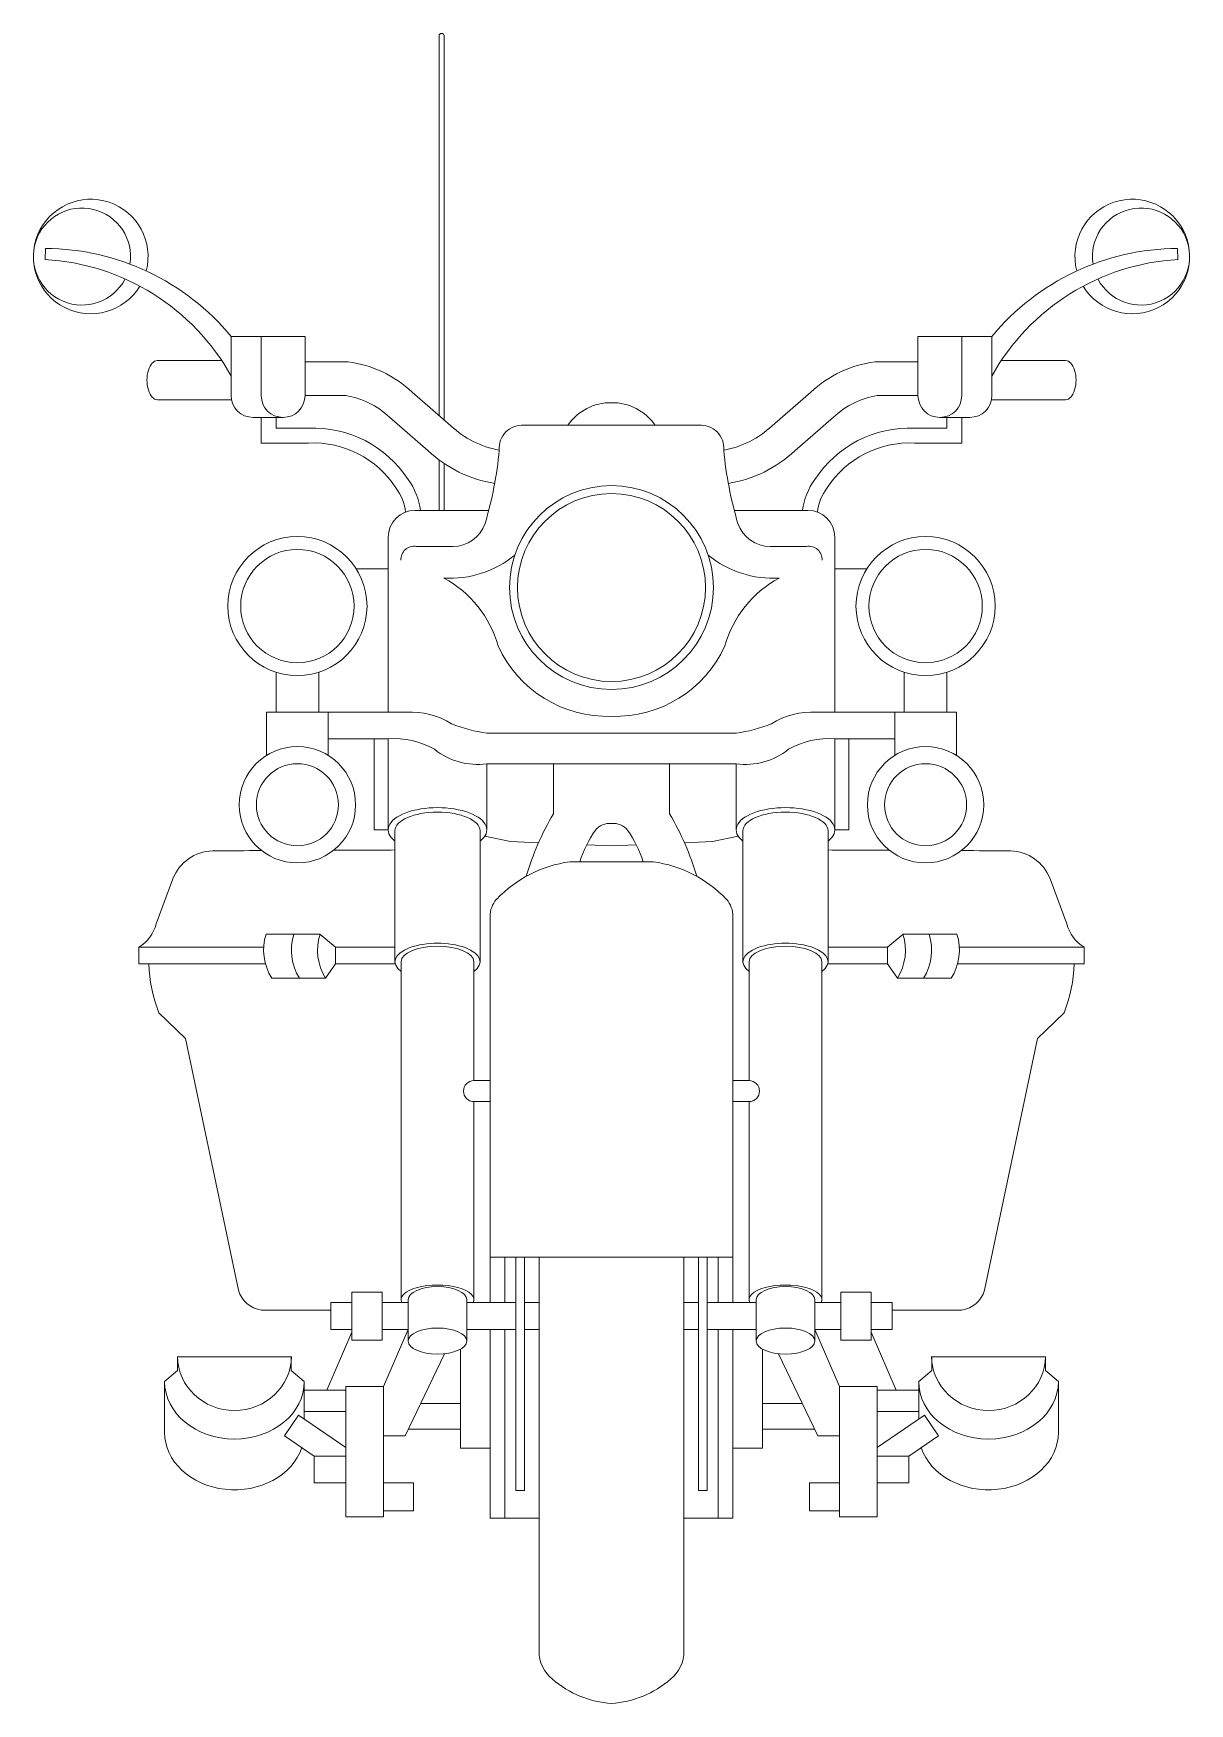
# Model space of a CAD drawing. Header units: millimetres. Extents: x -462 to 462, y 0 to 1335.
import ezdxf

# ---------------------------------------------------------------- set-up
doc = ezdxf.new("R2010")
doc.units = ezdxf.units.MM
doc.layers.add('ceco.net 427', color=7, linetype='Continuous', lineweight=13)

msp = doc.modelspace()

# ---------------------------------------------------------------- linework, layer by layer
at = {"layer": 'ceco.net 427'}
for p, q in [((-137.7, 1029.6), (-137.7, 1333.1)), ((-133.7, 1026.1), (-133.7, 1333.1)), ((-452.2, 1163.1), (-452.5, 1154.3)), ((452.2, 1163.1), (452.5, 1154.3)), ((-244.8, 1092.8), (-303.8, 1092.8)), ((-303.8, 1045.6), (-303.8, 1092.8)), ((-279.8, 1045.6), (-279.8, 1092.8)), ((-244.8, 1045.6), (-244.8, 1092.8)), ((244.8, 1045.6), (244.8, 1092.8)), ((244.8, 1092.8), (303.8, 1092.8)), ((279.8, 1045.6), (279.8, 1092.8)), ((303.8, 1045.6), (303.8, 1092.8)), ((-362.8, 1073.5), (-311.4, 1073.5)), ((-210.4, 1072.6), (-244.8, 1072.6)), ((210.4, 1072.6), (244.8, 1072.6)), ((362.8, 1073.5), (311.4, 1073.5)), ((-362.8, 1042.2), (-303.5, 1042.2)), ((-212.3, 1045.6), (-244.8, 1045.6)), ((-128.3, 1021.5), (-159.2, 1048.4)), ((128.3, 1021.5), (159.2, 1048.4)), ((212.3, 1045.6), (244.8, 1045.6)), ((362.8, 1042.2), (303.5, 1042.2)), ((-286.3, 1028.1), (-262.3, 1028.1)), ((-279.8, 1028.1), (-279.8, 1007.6)), ((-146.5, 1001.5), (-177.4, 1028.4)), ((146.5, 1001.5), (177.4, 1028.4)), ((286.3, 1028.1), (262.3, 1028.1)), ((279.8, 1028.1), (279.8, 1007.6)), ((-69.7, 1021.9), (69.7, 1021.9)), ((-279.8, 1007.6), (-242, 1007.6)), ((279.8, 1007.6), (242, 1007.6)), ((-137.7, 953.7), (-137.7, 994.1)), ((-133.7, 953.7), (-133.7, 991.2)), ((-98.1, 953.7), (-156.9, 953.7)), ((98.1, 953.7), (156.9, 953.7)), ((-178.4, 792.5), (-178.4, 932.3)), ((-126.8, 924.9), (-155.8, 924.9)), ((126.8, 924.9), (155.8, 924.9)), ((178.4, 792.5), (178.4, 932.3)), ((-204, 907.1), (-178.4, 907.1)), ((204, 907.1), (178.4, 907.1)), ((-268, 792.5), (-268, 824.4)), ((-233.8, 792.5), (-233.8, 824.4)), ((233.8, 792.5), (233.8, 824.4)), ((268, 792.5), (268, 824.4)), ((-275.5, 792.5), (-275.5, 757.9)), ((-163.8, 792.5), (-275.5, 792.5)), ((-226.3, 792.5), (-226.3, 757.9)), ((163.8, 792.5), (275.5, 792.5)), ((226.3, 792.5), (226.3, 757.9)), ((275.5, 792.5), (275.5, 757.9)), ((-99.5, 775.7), (99.5, 775.7)), ((-178.4, 771.2), (-226.3, 771.2)), ((-189.7, 698.4), (-189.7, 771.2)), ((-178.4, 698.4), (-178.4, 771.2)), ((178.4, 698.4), (178.4, 771.2)), ((178.4, 771.2), (226.3, 771.2)), ((189.7, 698.4), (189.7, 771.2)), ((-99.5, 698.4), (-99.5, 751.2)), ((-99.5, 751.2), (99.5, 751.2)), ((-46.4, 711.2), (-46.4, 751.2)), ((46.4, 711.2), (46.4, 751.2)), ((99.5, 698.4), (99.5, 751.2)), ((-178.4, 698.4), (-189.7, 698.4)), ((-173, 593), (-173, 697.6)), ((-104.9, 593), (-104.9, 697.6)), ((104.9, 593), (104.9, 697.6)), ((173, 593), (173, 697.6)), ((178.4, 698.4), (189.7, 698.4)), ((-101.2, 693.3), (-80.8, 689.1)), ((-80.8, 689.1), (-58.3, 688.1)), ((-19.6, 686.5), (0, 685.7)), ((19.6, 686.5), (0, 685.7)), ((80.8, 689.1), (58.3, 688.1)), ((101.2, 693.3), (80.8, 689.1)), ((-33.3, 672.9), (33.3, 672.9)), ((-350.4, 659.3), (-363.7, 623.3)), ((350.4, 659.3), (363.7, 623.3)), ((-97, 320.5), (-97, 629.3)), ((97, 320.5), (97, 629.3)), ((-232.9, 615), (-275.9, 615)), ((-220.6, 604.6), (-232.9, 615)), ((220.6, 604.6), (232.9, 615)), ((232.9, 615), (275.9, 615)), ((-277.8, 604.6), (-377.7, 604.6)), ((-377.7, 604.6), (-377.7, 591.2)), ((-173, 604.6), (-220.6, 604.6)), ((-220.6, 591.2), (-220.6, 604.6)), ((173, 604.6), (220.6, 604.6)), ((220.6, 591.2), (220.6, 604.6)), ((277.8, 604.6), (377.7, 604.6)), ((377.7, 604.6), (377.7, 591.2)), ((-276.4, 591.2), (-377.7, 591.2)), ((-228.4, 579.8), (-220.6, 591.2)), ((-172.8, 591.2), (-220.6, 591.2)), ((-168, 593), (-168, 322.9)), ((-109.9, 593), (-109.9, 498)), ((109.9, 593), (109.9, 498)), ((168, 593), (168, 322.9)), ((172.8, 591.2), (220.6, 591.2)), ((228.4, 579.8), (220.6, 591.2)), ((276.4, 591.2), (377.7, 591.2)), ((-271.4, 579.8), (-228.4, 579.8)), ((271.4, 579.8), (228.4, 579.8)), ((-340.2, 531.6), (-361.5, 552.2)), ((340.2, 531.6), (361.5, 552.2)), ((-298, 330.5), (-340.2, 531.6)), ((298, 330.5), (340.2, 531.6)), ((-109.9, 498), (-97, 498)), ((109.9, 498), (97, 498)), ((-109.9, 481.2), (-109.9, 322.9)), ((-109.9, 481.2), (-97, 481.2)), ((109.9, 481.2), (97, 481.2)), ((109.9, 481.2), (109.9, 322.9)), ((-97, 356.9), (97, 356.9)), ((-85.2, 320.5), (-85.2, 356.9)), ((-76.5, 170.3), (-76.5, 356.9)), ((-69.4, 170.3), (-69.4, 356.9)), ((-57.9, 356.9), (-57.9, 41.8)), ((57.9, 356.9), (57.9, 41.8)), ((69.4, 170.3), (69.4, 356.9)), ((76.5, 170.3), (76.5, 356.9)), ((85.2, 320.5), (85.2, 356.9)), ((-207.3, 320.5), (-224.2, 320.5)), ((-224.2, 320.5), (-224.2, 299)), ((-183.2, 328.9), (-207.3, 328.9)), ((-207.3, 290.6), (-207.3, 328.9)), ((-183.2, 290.6), (-183.2, 328.9)), ((-162.4, 320.5), (-183.2, 320.5)), ((-162.4, 322.9), (-162.4, 289.8)), ((-115.5, 322.9), (-115.5, 289.8)), ((-115.5, 320.5), (-76.5, 320.5)), ((-69.4, 320.5), (-57.9, 320.5)), ((69.4, 320.5), (57.9, 320.5)), ((115.5, 320.5), (76.5, 320.5)), ((115.5, 322.9), (115.5, 289.8)), ((162.4, 322.9), (162.4, 289.8)), ((162.4, 320.5), (183.2, 320.5)), ((183.2, 328.9), (207.3, 328.9)), ((183.2, 290.6), (183.2, 328.9)), ((207.3, 290.6), (207.3, 328.9)), ((207.3, 320.5), (224.2, 320.5)), ((224.2, 320.5), (224.2, 299)), ((-224.2, 314.5), (-279.7, 314.5)), ((224.2, 314.5), (279.7, 314.5)), ((-227.4, 250.6), (-207.3, 297)), ((-207.3, 299), (-224.2, 299)), ((-162.4, 299), (-183.2, 299)), ((-182, 253.6), (-162.4, 299)), ((-115.5, 299), (-76.5, 299)), ((-97, 148.1), (-97, 299)), ((-85.2, 148.1), (-85.2, 299)), ((-69.4, 299), (-57.9, 299)), ((69.4, 299), (57.9, 299)), ((115.5, 299), (76.5, 299)), ((85.2, 148.1), (85.2, 299)), ((97, 148.1), (97, 299)), ((162.4, 299), (183.2, 299)), ((182, 253.6), (162.4, 299)), ((207.3, 299), (224.2, 299)), ((227.4, 250.6), (207.3, 297)), ((-207.3, 290.6), (-183.2, 290.6)), ((-120.6, 283.4), (-120.6, 204.2)), ((120.6, 283.4), (120.6, 204.2)), ((207.3, 290.6), (183.2, 290.6)), ((-346.7, 277.3), (-255.8, 277.3)), ((-346.7, 277.3), (-346.7, 266.3)), ((-255.8, 277.3), (-255.8, 266.3)), ((-164.8, 214), (-133.4, 279.7)), ((164.8, 214), (133.4, 279.7)), ((346.7, 277.3), (255.8, 277.3)), ((255.8, 277.3), (255.8, 266.3)), ((346.7, 277.3), (346.7, 266.3)), ((-346.7, 266.3), (-357, 257.4)), ((-357, 257.4), (-357, 216.8)), ((-255.8, 266.3), (-245.4, 257.4)), ((-245.4, 227.4), (-245.4, 257.4)), ((255.8, 266.3), (245.4, 257.4)), ((245.4, 227.4), (245.4, 257.4)), ((346.7, 266.3), (357, 257.4)), ((357, 257.4), (357, 216.8)), ((-212.1, 250.6), (-245.4, 250.6)), ((-212.1, 253.6), (-182, 253.6)), ((-212.1, 149.2), (-212.1, 253.6)), ((-182, 253.6), (-182, 149.2)), ((212.1, 253.6), (182, 253.6)), ((182, 253.6), (182, 149.2)), ((212.1, 149.2), (212.1, 253.6)), ((212.1, 250.6), (245.4, 250.6)), ((-250, 230.6), (-261.3, 214.1)), ((-212.1, 204.7), (-250, 230.6)), ((-212.1, 233.4), (-245.4, 233.4)), ((212.1, 233.4), (245.4, 233.4)), ((212.1, 204.7), (250, 230.6)), ((250, 230.6), (261.3, 214.1)), ((-237.6, 197.8), (-261.3, 214.1)), ((-182, 214), (-164.8, 214)), ((-120.6, 219.4), (-162.2, 219.4)), ((120.6, 219.4), (162.2, 219.4)), ((182, 214), (164.8, 214)), ((237.6, 197.8), (261.3, 214.1)), ((-120.6, 204.2), (-97, 204.2)), ((120.6, 204.2), (97, 204.2)), ((-212.1, 197.8), (-237.6, 197.8)), ((-237.6, 197.8), (-237.6, 176.6)), ((212.1, 197.8), (237.6, 197.8)), ((237.6, 197.8), (237.6, 176.6)), ((-237.6, 176.6), (-212.1, 176.6)), ((237.6, 176.6), (212.1, 176.6)), ((-76.5, 170.3), (-69.4, 170.3)), ((76.5, 170.3), (69.4, 170.3)), ((-182, 149.2), (-212.1, 149.2)), ((-97, 148.1), (-57.9, 148.1)), ((97, 148.1), (57.9, 148.1)), ((182, 149.2), (212.1, 149.2))]:
    msp.add_line(p, q, dxfattribs=at)
for points in [[(-267.9, 1028.1), (-267.9, 1019.4), (-242.2, 1019.4, -0.265554), (-162.4, 978.5, -0.130165), (-152.7, 953.7)], [(267.9, 1028.1), (267.9, 1019.4), (242.2, 1019.4, 0.265554), (162.4, 978.5, 0.130165), (152.7, 953.7)]]:
    msp.add_lwpolyline(points, format="xyb", dxfattribs=at)
for points in [[(-120.6, 240), (-152.4, 240)], [(120.6, 240), (152.4, 240)], [(-182, 176.6), (-158.2, 176.6), (-158.2, 154), (-182, 154)], [(182, 176.6), (158.2, 176.6), (158.2, 154), (182, 154)]]:
    msp.add_lwpolyline(points, dxfattribs=at)
for centre, radius in [((0, 892.1), 81.5), ((0, 892.1), 75.1), ((-250.9, 877.3), 55.6), ((-250.9, 877.3), 45.3), ((250.9, 877.3), 55.6), ((250.9, 877.3), 45.3), ((-250.9, 718.5), 46.5), ((250.9, 718.5), 46.5), ((-250.9, 718.5), 32.8), ((250.9, 718.5), 32.8)]:
    msp.add_circle(centre, radius, dxfattribs=at)
for centre, radius, start, end in [((-135.7, 1333.1), 2, 0, 180), ((-416, 1156.7), 45.8, 345.453, 328.8533), ((416, 1156.7), 45.8, 211.1467, 194.547), ((-423, 1156.7), 38.8, 351.0205, 332.4994), ((423, 1156.7), 38.8, 207.5006, 188.9795), ((-452.8, 970.1), 193, 39.4704, 89.8206), ((452.8, 970.1), 193, 90.1794, 140.5296), ((-462.7, 972.8), 181.8, 29.0744, 86.795), ((462.7, 972.8), 181.8, 93.205, 150.9256), ((-222.3, 981.3), 92, 46.7598, 82.5835), ((222.3, 981.3), 92, 97.4165, 133.2402), ((-286.3, 1045.6), 17.5, 180, 270), ((-262.3, 1045.6), 17.5, 180, 0), ((-222.3, 981.3), 65, 46.3417, 81.1742), ((222.3, 981.3), 65, 98.8258, 133.6583), ((262.3, 1045.6), 17.5, 180, 0), ((286.3, 1045.6), 17.5, 270, 0), ((-0.7, 998.6), 41.3, 89.0564, 145.7778), ((0.7, 998.6), 41.3, 34.2222, 90.9436), ((-77.2, 1075.1), 74.1, 226.3909, 260.2963), ((-71.2, 1003.4), 18.5, 85.5453, 184.4177), ((71.2, 1003.4), 18.5, 355.5823, 94.4547), ((77.2, 1075.1), 74.1, 279.7037, 313.6091), ((-238.2, 929.1), 78.6, 32.8276, 92.7524), ((-77.2, 1075.1), 101.1, 226.7609, 260.8281), ((-384.3, 1028.5), 295.8, 343.2618, 354.8399), ((384.3, 1028.5), 295.8, 185.1601, 196.7382), ((77.2, 1075.1), 101.1, 279.1719, 313.2391), ((238.2, 929.1), 78.6, 87.2476, 147.1724), ((-204.3, 947.7), 40.1, 6.6188, 36.7568), ((204.3, 947.7), 40.1, 143.2432, 173.3812), ((-156.9, 932.3), 21.5, 90, 180), ((156.9, 932.3), 21.5, 0, 90), ((-126.8, 952.2), 27.3, 269.9943, 341.0927), ((126.8, 952.2), 27.3, 198.9073, 270.0057), ((-157.6, 914.4), 10.7, 80.1261, 182.2086), ((157.6, 914.4), 10.7, 357.7914, 99.8739), ((-129.2, 981.3), 81.8, 266.6749, 309.4435), ((129.2, 981.3), 81.8, 230.5565, 273.3251), ((-176.8, 820.8), 89.8, 15.9804, 61.4924), ((176.8, 820.8), 89.8, 118.5076, 164.0196), ((-3.2, 884.9), 95.8, 204.3059, 271.8957), ((3.2, 884.9), 95.8, 268.1043, 335.6941), ((-159.9, 732.5), 60.1, 57.6, 93.6754), ((159.9, 732.5), 60.1, 86.3246, 122.4), ((-85.9, 883.1), 108.2, 247.2682, 262.7629), ((85.9, 883.1), 108.2, 277.2371, 292.7318), ((-173.3, 707.4), 64, 60.0701, 94.5153), ((-107, 805.3), 54.6, 230.9501, 277.8118), ((107, 805.3), 54.6, 262.1882, 309.0499), ((173.3, 707.4), 64, 85.4847, 119.9299), ((137.1, 601.9), 213.6, 149.2358, 163.8512), ((-137.1, 601.9), 213.6, 16.1488, 30.7642), ((71, 640.6), 101.7, 145.5943, 161.4667), ((-1.8, 689.5), 14, 82.6902, 142.2997), ((1.8, 689.5), 14, 37.7003, 97.3098), ((-71, 640.6), 101.7, 18.5333, 34.4057), ((-317.7, 646.5), 35.1, 91.5537, 158.6137), ((34.7, -57368.3), 58051, 90.309995, 90.348741), ((34.7, -57368.3), 58051, 90.204938, 90.253299), ((-34.7, -57368.3), 58051, 89.746701, 89.795062), ((-34.7, -57368.3), 58051, 89.651259, 89.690005), ((317.7, 646.5), 35.1, 21.3863, 88.4463), ((-19.7, 574), 99.8, 97.8254, 136.3662), ((19.7, 574), 99.8, 43.6338, 82.1746), ((-75.9, 629.2), 21.1, 139.5043, 180.2409), ((75.9, 629.2), 21.1, 359.7591, 40.4957), ((-393.1, 630.7), 30.3, 300.5642, 345.9603), ((-235.5, 602.3), 42.4, 162.4822, 211.9758), ((-213.3, 602.3), 42.4, 162.4822, 211.9758), ((-192.4, 602.3), 42.4, 162.4822, 211.9758), ((192.4, 602.3), 42.4, 328.0242, 17.5178), ((213.3, 602.3), 42.4, 328.0242, 17.5178), ((235.5, 602.3), 42.4, 328.0242, 17.5178), ((393.1, 630.7), 30.3, 194.0397, 239.4358), ((-254.2, 594.5), 115.4, 181.6138, 201.5049), ((254.2, 594.5), 115.4, 338.4951, 358.3862), ((-109.9, 489.6), 8.36, 90, 270), ((109.9, 489.6), 8.36, 270, 90), ((-276.7, 336.4), 22.1, 195.5961, 262.2888), ((276.7, 336.4), 22.1, 277.7112, 344.4039), ((-29.2, 41.9), 28.7, 179.6831, 231.2168), ((29.2, 41.9), 28.7, 308.7832, 0.3169), ((6, 81.1), 81.3, 229.1391, 265.7533), ((-6, 81.1), 81.3, 274.2467, 310.8609)]:
    msp.add_arc(centre, radius, start, end, dxfattribs=at)
for centre, major_axis, ratio, start_param, end_param in [((-362.8, 1057.9), (0, 15.7), 0.528121, 0, 3.141593), ((-139, 698.4), (-39.4, 0), 0.450837, 2.612846, 6.811932), ((-139, 697.6), (-34, 0), 0.441969, 3.141593, 6.283185), ((-139, 593), (-34, 0), 0.434972, 2.594126, 6.830652), ((-139, 593), (-29.1, 0), 0.425941, 3.141593, 6.283185), ((-139, 322.9), (-29.1, 0), 0.401418, 2.93202, 6.492758), ((-139, 322.9), (-23.5, 0), 0.443337, 3.141593, 6.283185), ((-301.2, 277.9), (-45.5, 0), 0.958448, 0.012819, 3.128774), ((-301.2, 257.4), (55.8, 0), 0.823279, 3.141593, 6.283185), ((-301.2, 216.8), (55.8, 0), 0.823279, 3.141593, 6.013754)]:
    msp.add_ellipse(centre, major_axis=major_axis, ratio=ratio, start_param=start_param, end_param=end_param, dxfattribs=at)
at = {"layer": 'ceco.net 427', "extrusion": (0, 0, -1)}
for centre, major_axis, ratio, start_param, end_param in [((362.8, 1057.9), (0, 15.7), 0.528121, 0, 3.141593), ((139, 698.4), (39.4, 0), 0.450837, 2.612846, 6.811932), ((139, 697.6), (34, 0), 0.441969, 3.141593, 6.283185), ((139, 593), (34, 0), 0.434972, 2.594126, 6.830652), ((139, 593), (29.1, 0), 0.425941, 3.141593, 6.283185), ((139, 322.9), (29.1, 0), 0.401418, 2.93202, 6.492758), ((139, 322.9), (23.5, 0), 0.443337, 3.141593, 6.283185), ((301.2, 277.9), (45.5, 0), 0.958448, 0.012819, 3.128774), ((301.2, 257.4), (-55.8, 0), 0.823279, 3.141593, 6.283185), ((301.2, 216.8), (-55.8, 0), 0.823279, 3.141593, 6.013754)]:
    msp.add_ellipse(centre, major_axis=major_axis, ratio=ratio, start_param=start_param, end_param=end_param, dxfattribs=at)
at = {"layer": 'ceco.net 427'}
msp.add_ellipse((-139, 289.8), major_axis=(-23.5, 0), ratio=0.443337, dxfattribs=at)
at = {"layer": 'ceco.net 427', "extrusion": (0, 0, -1)}
msp.add_ellipse((139, 289.8), major_axis=(23.5, 0), ratio=0.443337, dxfattribs=at)

doc.saveas('drawing.dxf')
